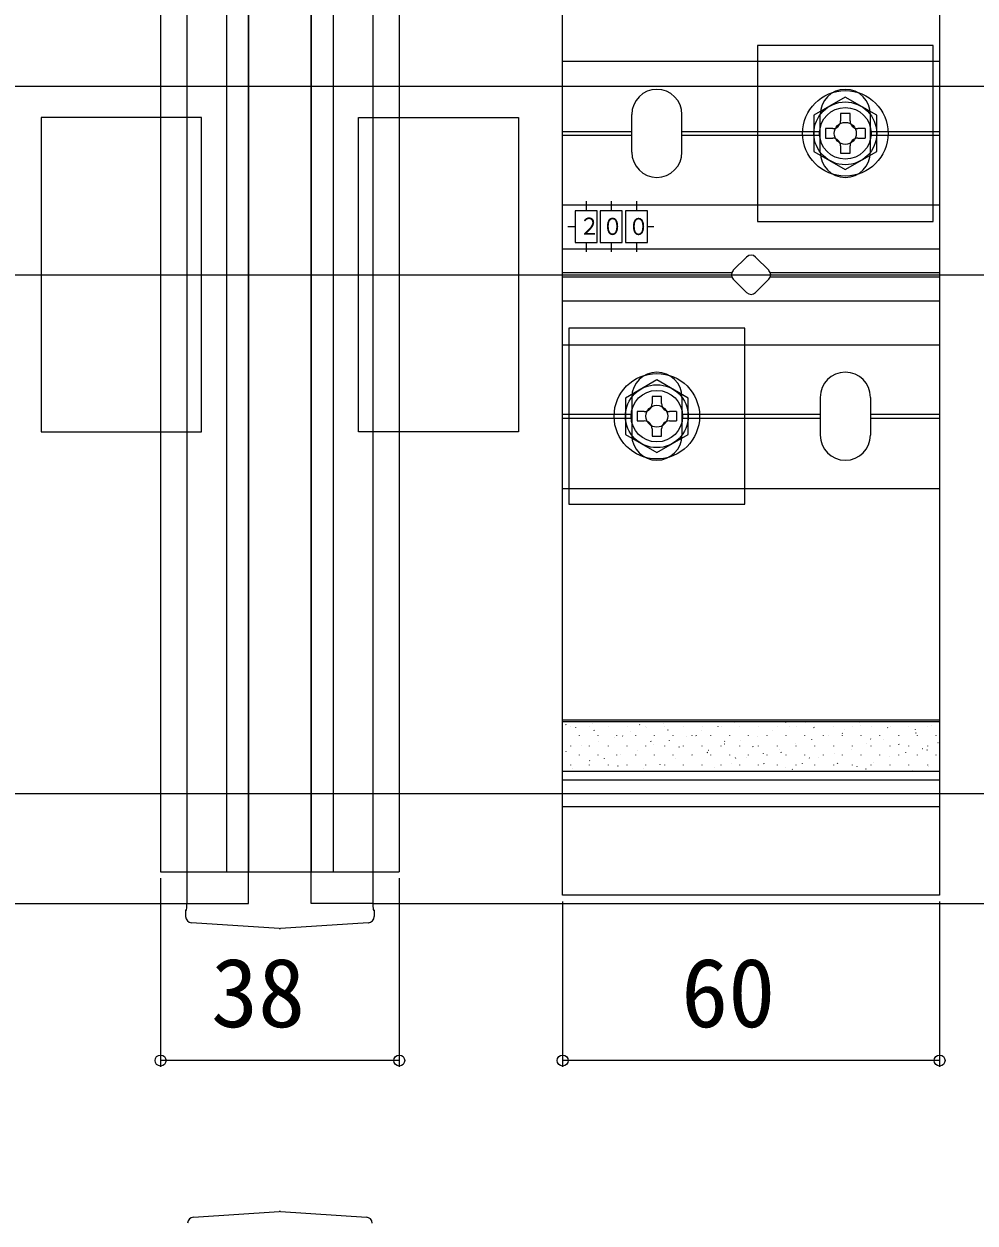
# Model space of a CAD drawing. Units: millimetres, scale not verified. Extents: x -875 to 875, y -1300 to 1292.
# Drawn here: x 86.3 to 237.6, y 671.9 to 862.7 of the extents above; entities that cross this region are included whole.
import ezdxf
from ezdxf.enums import TextEntityAlignment as Align

# ---------------------------------------------------------------- set-up
doc = ezdxf.new("R2010")
doc.units = ezdxf.units.MM
doc.header["$LTSCALE"] = 8
for name, color, linetype in [('0-3_YKK_12', 2, 'Continuous'), ('0-4_YKK_13', 4, 'Continuous'), ('0-5_YKK_D', 6, 'Continuous'), ('0-7_YSS_K', 3, 'Continuous')]:
    doc.layers.add(name, color=color, linetype=linetype)
doc.styles.add('ＭＳ ゴシック', font='')
doc.styles.get('ＭＳ ゴシック').set_extended_font_data('MS Gothic')

msp = doc.modelspace()

# ---------------------------------------------------------------- linework, layer by layer
at = {"layer": '0-3_YKK_12'}
for p, q in [((-253, 852.753), (747, 852.753)), ((-98, 722.753), (112.152, 722.753)), ((141.848, 722.753), (793.228, 722.753))]:
    msp.add_line(p, q, dxfattribs=at)
for points in [[(112.152, 722.753), (122, 722.753), (122, 922.753)], [(141.848, 722.753), (132, 722.753), (132, 922.753)]]:
    msp.add_lwpolyline(points, dxfattribs=at)
at = {"layer": '0-4_YKK_13'}
for p, q in [((108, 917.753), (108, 727.753)), ((118.5, 917.753), (118.5, 727.753)), ((122, 917.753), (122, 727.753)), ((132, 917.753), (132, 727.753)), ((135.5, 917.753), (135.5, 727.753)), ((146, 917.753), (146, 727.753)), ((112.232, 723.934), (112.232, 886.822)), ((141.768, 886.822), (141.768, 723.934)), ((172, 856.753), (232, 856.753)), ((183, 842.253), (183, 848.253)), ((191, 842.253), (191, 848.253)), ((213, 842.253), (213, 848.253)), ((217.75, 848.403), (216.25, 848.403)), ((216.25, 848.403), (216.25, 847.253)), ((217.75, 847.253), (217.75, 848.403)), ((221, 842.253), (221, 848.253)), ((172, 845.553), (183, 845.553)), ((191, 845.553), (213, 845.553)), ((215, 846.003), (213.85, 846.003)), ((220.15, 846.003), (219, 846.003)), ((220.15, 846.003), (220.15, 844.503)), ((221, 845.553), (232, 845.553)), ((172, 844.953), (183, 844.953)), ((191, 844.953), (213, 844.953)), ((216.25, 843.253), (216.25, 842.103)), ((217.75, 842.103), (217.75, 843.253)), ((219, 844.503), (220.15, 844.503)), ((221, 844.953), (232, 844.953)), ((216.25, 842.103), (217.75, 842.103)), ((172, 833.903), (232, 833.903)), ((175.75, 834.463), (175.75, 832.903)), ((179.75, 834.463), (179.75, 832.903)), ((183.75, 834.463), (183.75, 832.903)), ((174, 830.403), (172.829, 830.403)), ((186.535, 830.403), (185.5, 830.403)), ((175.75, 827.903), (175.75, 826.429)), ((179.75, 827.903), (179.75, 826.429)), ((183.75, 827.903), (183.75, 826.429)), ((172, 826.903), (232, 826.903)), ((199.172, 823.461), (201.293, 825.582)), ((202.707, 825.582), (204.828, 823.461)), ((198.925, 823.053), (172, 823.053)), ((172, 822.453), (198.925, 822.453)), ((232, 823.053), (205.075, 823.053)), ((205.075, 822.453), (232, 822.453)), ((201.293, 819.925), (199.172, 822.046)), ((204.828, 822.046), (202.707, 819.925)), ((172, 818.603), (232, 818.603)), ((172, 811.603), (232, 811.603)), ((183, 803.253), (183, 797.253)), ((187.75, 803.403), (186.25, 803.403)), ((186.25, 803.403), (186.25, 802.253)), ((187.75, 802.253), (187.75, 803.403)), ((191, 803.253), (191, 797.253)), ((213, 803.253), (213, 797.253)), ((221, 803.253), (221, 797.253)), ((172, 800.553), (183, 800.553)), ((172, 799.953), (183, 799.953)), ((185, 801.003), (183.85, 801.003)), ((190.15, 801.003), (189, 801.003)), ((189, 799.503), (190.15, 799.503)), ((190.15, 801.003), (190.15, 799.503)), ((191, 800.553), (213, 800.553)), ((191, 799.953), (213, 799.953)), ((221, 800.553), (232, 800.553)), ((221, 799.953), (232, 799.953)), ((186.25, 798.253), (186.25, 797.103)), ((187.75, 797.103), (187.75, 798.253)), ((186.25, 797.103), (187.75, 797.103)), ((172, 788.753), (232, 788.753)), ((172, 743.735), (172, 751.956)), ((172, 751.956), (232, 751.956)), ((172, 751.708), (232, 751.708)), ((207.56, 751.519), (207.505, 751.603)), ((219.29, 751.555), (219.234, 751.639)), ((222.058, 751.607), (222.055, 751.617)), ((172.575, 751.103), (172.52, 751.186)), ((173.299, 750.811), (173.299, 750.861)), ((174.083, 750.702), (174.079, 750.711)), ((176.289, 750.811), (176.289, 750.861)), ((176.712, 751.301), (176.708, 751.31)), ((177.079, 750.218), (177.023, 750.302)), ((179.279, 750.811), (179.279, 750.861)), ((182.269, 750.811), (182.269, 750.861)), ((182.807, 750.132), (182.804, 750.142)), ((184.305, 751.139), (184.25, 751.222)), ((185.259, 750.811), (185.259, 750.861)), ((185.419, 750.778), (185.416, 750.788)), ((188.048, 751.377), (188.045, 751.387)), ((188.249, 750.811), (188.249, 750.861)), ((188.808, 750.254), (188.753, 750.338)), ((191.239, 750.811), (191.239, 750.861)), ((194.144, 750.209), (194.141, 750.218)), ((194.229, 750.811), (194.229, 750.861)), ((196.756, 750.855), (196.753, 750.865)), ((197.219, 750.811), (197.219, 750.861)), ((199.385, 751.454), (199.382, 751.463)), ((200.209, 750.811), (200.209, 750.861)), ((203.199, 750.811), (203.199, 750.861)), ((205.481, 750.286), (205.477, 750.295)), ((206.189, 750.811), (206.189, 750.861)), ((208.093, 750.932), (208.089, 750.941)), ((209.179, 750.811), (209.179, 750.861)), ((210.722, 751.531), (210.718, 751.54)), ((212.063, 750.635), (212.008, 750.718)), ((212.169, 750.811), (212.169, 750.861)), ((215.159, 750.811), (215.159, 750.861)), ((216.566, 749.75), (216.511, 749.834)), ((216.817, 750.362), (216.814, 750.372)), ((218.149, 750.811), (218.149, 750.861)), ((219.429, 751.008), (219.426, 751.018)), ((221.139, 750.811), (221.139, 750.861)), ((223.793, 750.671), (223.738, 750.754)), ((224.129, 750.811), (224.129, 750.861)), ((227.119, 750.811), (227.119, 750.861)), ((228.154, 750.439), (228.151, 750.448)), ((228.296, 749.786), (228.241, 749.87)), ((230.109, 750.811), (230.109, 750.861)), ((230.766, 751.085), (230.763, 751.094)), ((173.299, 747.771), (173.299, 747.821)), ((174.674, 749.386), (174.674, 749.436)), ((175.071, 747.912), (175.067, 747.921)), ((176.289, 747.771), (176.289, 747.821)), ((177.664, 749.386), (177.664, 749.436)), ((177.683, 748.558), (177.68, 748.567)), ((179.279, 747.771), (179.279, 747.821)), ((180.312, 749.156), (180.309, 749.166)), ((180.654, 749.386), (180.654, 749.436)), ((181.582, 749.334), (181.527, 749.417)), ((182.269, 747.771), (182.269, 747.821)), ((183.644, 749.386), (183.644, 749.436)), ((185.259, 747.771), (185.259, 747.821)), ((186.085, 748.449), (186.03, 748.533)), ((186.407, 747.988), (186.404, 747.998)), ((186.634, 749.386), (186.634, 749.436)), ((188.249, 747.771), (188.249, 747.821)), ((189.02, 748.634), (189.016, 748.644)), ((189.624, 749.386), (189.624, 749.436)), ((191.239, 747.771), (191.239, 747.821)), ((191.649, 749.233), (191.645, 749.243)), ((192.614, 749.386), (192.614, 749.436)), ((193.311, 749.37), (193.256, 749.453)), ((194.229, 747.771), (194.229, 747.821)), ((195.604, 749.386), (195.604, 749.436)), ((197.219, 747.771), (197.219, 747.821)), ((197.744, 748.065), (197.741, 748.074)), ((197.815, 748.485), (197.759, 748.569)), ((198.594, 749.386), (198.594, 749.436)), ((200.209, 747.771), (200.209, 747.821)), ((200.356, 748.711), (200.353, 748.72)), ((201.584, 749.386), (201.584, 749.436)), ((202.985, 749.31), (202.982, 749.319)), ((203.199, 747.771), (203.199, 747.821)), ((204.574, 749.386), (204.574, 749.436)), ((206.189, 747.771), (206.189, 747.821)), ((207.564, 749.386), (207.564, 749.436)), ((209.081, 748.142), (209.077, 748.151)), ((209.179, 747.771), (209.179, 747.821)), ((210.554, 749.386), (210.554, 749.436)), ((211.693, 748.788), (211.69, 748.797)), ((212.169, 747.771), (212.169, 747.821)), ((213.544, 749.386), (213.544, 749.436)), ((214.322, 749.386), (214.319, 749.396)), ((215.159, 747.771), (215.159, 747.821)), ((216.534, 749.386), (216.534, 749.436)), ((218.149, 747.771), (218.149, 747.821)), ((219.524, 749.386), (219.524, 749.436)), ((220.417, 748.218), (220.414, 748.228)), ((221.07, 748.866), (221.014, 748.949)), ((221.139, 747.771), (221.139, 747.821)), ((222.514, 749.386), (222.514, 749.436)), ((223.03, 748.864), (223.026, 748.874)), ((224.129, 747.771), (224.129, 747.821)), ((225.504, 749.386), (225.504, 749.436)), ((225.573, 747.982), (225.518, 748.065)), ((225.659, 749.463), (225.655, 749.473)), ((227.119, 747.771), (227.119, 747.821)), ((228.494, 749.386), (228.494, 749.436)), ((230.109, 747.771), (230.109, 747.821)), ((231.484, 749.386), (231.484, 749.436)), ((231.754, 748.295), (231.751, 748.304)), ((172.575, 746.936), (172.572, 746.945)), ((174.674, 746.346), (174.674, 746.396)), ((177.664, 746.346), (177.664, 746.396)), ((180.654, 746.346), (180.654, 746.396)), ((181.283, 746.413), (181.28, 746.423)), ((183.644, 746.346), (183.644, 746.396)), ((183.912, 747.012), (183.909, 747.022)), ((186.634, 746.346), (186.634, 746.396)), ((189.624, 746.346), (189.624, 746.396)), ((190.008, 745.844), (190.004, 745.853)), ((190.588, 747.565), (190.533, 747.648)), ((192.614, 746.346), (192.614, 746.396)), ((192.62, 746.49), (192.617, 746.499)), ((195.091, 746.681), (195.036, 746.764)), ((195.249, 747.089), (195.245, 747.098)), ((195.604, 746.346), (195.604, 746.396)), ((198.594, 746.346), (198.594, 746.396)), ((199.595, 745.796), (199.539, 745.88)), ((201.344, 745.921), (201.341, 745.93)), ((201.584, 746.346), (201.584, 746.396)), ((202.318, 747.601), (202.263, 747.684)), ((203.957, 746.567), (203.953, 746.576)), ((204.574, 746.346), (204.574, 746.396)), ((206.585, 747.166), (206.582, 747.175)), ((206.821, 746.717), (206.766, 746.8)), ((207.564, 746.346), (207.564, 746.396)), ((210.554, 746.346), (210.554, 746.396)), ((211.324, 745.832), (211.269, 745.916)), ((212.681, 745.997), (212.678, 746.007)), ((213.544, 746.346), (213.544, 746.396)), ((215.293, 746.643), (215.29, 746.653)), ((216.534, 746.346), (216.534, 746.396)), ((217.922, 747.242), (217.919, 747.252)), ((219.524, 746.346), (219.524, 746.396)), ((222.514, 746.346), (222.514, 746.396)), ((224.018, 746.074), (224.014, 746.083)), ((225.504, 746.346), (225.504, 746.396)), ((226.63, 746.72), (226.627, 746.729)), ((228.494, 746.346), (228.494, 746.396)), ((229.259, 747.319), (229.255, 747.328)), ((230.076, 747.097), (230.021, 747.18)), ((231.484, 746.346), (231.484, 746.396)), ((173.299, 744.731), (173.299, 744.781)), ((173.547, 744.193), (173.543, 744.202)), ((176.176, 744.791), (176.172, 744.801)), ((176.34, 745.416), (176.284, 745.499)), ((176.289, 744.731), (176.289, 744.781)), ((178.671, 745.767), (178.668, 745.777)), ((179.279, 744.731), (179.279, 744.781)), ((180.843, 744.531), (180.788, 744.615)), ((182.269, 744.731), (182.269, 744.781)), ((184.883, 744.269), (184.88, 744.279)), ((185.259, 744.731), (185.259, 744.781)), ((187.512, 744.868), (187.509, 744.877)), ((188.249, 744.731), (188.249, 744.781)), ((191.239, 744.731), (191.239, 744.781)), ((194.229, 744.731), (194.229, 744.781)), ((196.22, 744.346), (196.217, 744.355)), ((197.219, 744.731), (197.219, 744.781)), ((198.849, 744.945), (198.846, 744.954)), ((200.209, 744.731), (200.209, 744.781)), ((203.199, 744.731), (203.199, 744.781)), ((204.098, 744.912), (204.043, 744.995)), ((206.189, 744.731), (206.189, 744.781)), ((207.557, 744.422), (207.553, 744.432)), ((208.601, 744.027), (208.546, 744.111)), ((209.179, 744.731), (209.179, 744.781)), ((210.186, 745.021), (210.182, 745.031)), ((212.169, 744.731), (212.169, 744.781)), ((215.159, 744.731), (215.159, 744.781)), ((215.827, 744.948), (215.772, 745.031)), ((218.149, 744.731), (218.149, 744.781)), ((218.893, 744.499), (218.89, 744.509)), ((220.331, 744.063), (220.275, 744.147)), ((221.139, 744.731), (221.139, 744.781)), ((221.522, 745.098), (221.519, 745.107)), ((224.129, 744.731), (224.129, 744.781)), ((227.119, 744.731), (227.119, 744.781)), ((230.109, 744.731), (230.109, 744.781)), ((230.23, 744.576), (230.227, 744.585)), ((172, 742.43), (232, 742.43)), ((204.945, 743.776), (204.941, 743.786)), ((216.281, 743.853), (216.278, 743.863)), ((227.618, 743.93), (227.615, 743.939)), ((172, 738.153), (232, 738.153)), ((108, 727.753), (146, 727.753)), ((112, 721.728), (112, 721.744)), ((112, 721.728), (112.083, 721.645)), ((112, 721.728), (112, 720.679)), ((142, 721.728), (142, 721.744)), ((112, 720.667), (112, 720.679)), ((126.9, 718.745), (112.933, 719.677)), ((141.067, 719.677), (127.1, 718.745)), ((142, 720.679), (142, 720.667)), ((113.234, 672.836), (126.9, 673.747)), ((127.1, 673.747), (140.766, 672.836))]:
    msp.add_line(p, q, dxfattribs=at)
for points in [[(232, 921.453), (232, 724.053), (172, 724.053), (172, 921.453)], [(203, 831.253), (231, 831.253), (231, 859.253), (203, 859.253)], [(222, 848.14), (217, 851.027), (212, 848.14), (212, 842.367), (217, 839.48), (222, 842.367)], [(114.5, 847.753), (89, 847.753), (89, 797.753), (114.5, 797.753)], [(139.5, 847.753), (165, 847.753), (165, 797.753), (139.5, 797.753)], [(174, 827.903), (177.5, 827.903), (177.5, 832.903), (174, 832.903)], [(178, 827.903), (181.5, 827.903), (181.5, 832.903), (178, 832.903)], [(182, 827.903), (185.5, 827.903), (185.5, 832.903), (182, 832.903)], [(173, 786.253), (201, 786.253), (201, 814.253), (173, 814.253)], [(192, 803.14), (187, 806.027), (182, 803.14), (182, 797.367), (187, 794.48), (192, 797.367)]]:
    msp.add_lwpolyline(points, close=True, dxfattribs=at)
for points in [[(213.85, 846.003), (213.85, 844.503), (215, 844.503)], [(183.85, 801.003), (183.85, 799.503), (185, 799.503)], [(232, 751.956), (232, 743.735), (172, 743.735)], [(141.917, 721.645), (142, 721.728), (142, 720.679)]]:
    msp.add_lwpolyline(points, dxfattribs=at)
for centre, radius in [((217, 845.253), 6.8), ((217, 845.253), 5), ((217, 845.253), 4.1), ((217, 845.253), 1.75), ((187, 800.253), 6.8), ((187, 800.253), 5), ((187, 800.253), 4.1), ((187, 800.253), 1.75)]:
    msp.add_circle(centre, radius, dxfattribs=at)
for centre, radius, start, end in [((187, 848.253), 4, 0, 180), ((217, 848.253), 4, 0, 180), ((215, 847.253), 1.25, 270, 0), ((219, 847.253), 1.25, 180, 270), ((215, 843.253), 1.25, 0, 90), ((219, 843.253), 1.25, 90, 180), ((187, 842.253), 4, 180, 0), ((217, 842.253), 4, 180, 0), ((202, 824.875), 1, 45, 135), ((199.879, 822.753), 1, 135, 225), ((204.121, 822.753), 1, 315, 45), ((202, 820.632), 1, 225, 315), ((187, 803.253), 4, 0, 180), ((217, 803.253), 4, 0, 180), ((185, 802.253), 1.25, 270, 0), ((189, 802.253), 1.25, 180, 270), ((185, 798.253), 1.25, 0, 90), ((189, 798.253), 1.25, 90, 180), ((187, 797.253), 4, 180, 0), ((217, 797.253), 4, 180, 0), ((112.993, 720.669), 0.993, 180.11503, 265.85405), ((141.007, 720.669), 0.993, 274.14066, 359.89026), ((127, 672.25), 1.5, 86.18593, 93.81407), ((113.301, 671.838), 1, 93.81407, 176.5), ((140.699, 671.838), 1, 3.5, 86.18593)]:
    msp.add_arc(centre, radius, start, end, dxfattribs=at)
for centre, major_axis, ratio, start_param, end_param in [((112.08, 724.14), (0.013, -2.5), 0.060953, 6.2217902, 7.7711026), ((141.92, 724.14), (-0.013, -2.5), 0.060953, 4.7952681, 6.3445805), ((113, 720.176), (1, -0.045), 0.500748, 4.6558273, 4.6681227), ((141, 720.176), (1, 0.045), 0.500748, 4.7566553, 4.7689506), ((127, 720.244), (0, -1.503), 0.998131, 6.2166177, 6.3497529)]:
    msp.add_ellipse(centre, major_axis=major_axis, ratio=ratio, start_param=start_param, end_param=end_param, dxfattribs=at)
at = {"layer": '0-5_YKK_D'}
for p, q in [((108, 726.753), (108, 696.753)), ((146, 726.753), (146, 696.753)), ((172, 723.053), (172, 696.753)), ((232, 723.053), (232, 696.753)), ((146, 697.753), (108, 697.753)), ((232, 697.753), (172, 697.753))]:
    msp.add_line(p, q, dxfattribs=at)
for centre in [(108, 697.753), (146, 697.753), (172, 697.753), (232, 697.753)]:
    msp.add_circle(centre, 0.875, dxfattribs=at)
at = {"layer": '0-7_YSS_K'}
for p, q in [((-198, 822.753), (796.228, 822.753)), ((-115.5, 740.253), (793.228, 740.253))]:
    msp.add_line(p, q, dxfattribs=at)

# ---------------------------------------------------------------- texts
at = {"layer": '0-4_YKK_13', "style": 'ＭＳ ゴシック', "width": 0.9}
for s, p in [('２', (174.594, 828.322)), ('０', (178.283, 828.282)), ('０', (182.42, 828.263))]:
    msp.add_text(s, height=2.711, dxfattribs=at).set_placement(p, align=Align.BOTTOM_LEFT)
at = {"layer": '0-5_YKK_D', "style": 'ＭＳ ゴシック'}
for s, p in [('38', (116.048, 699.753)), ('60', (190.878, 699.753))]:
    msp.add_text(s, height=11, dxfattribs=at).set_placement(p, align=Align.BOTTOM_LEFT)

doc.saveas('drawing.dxf')
